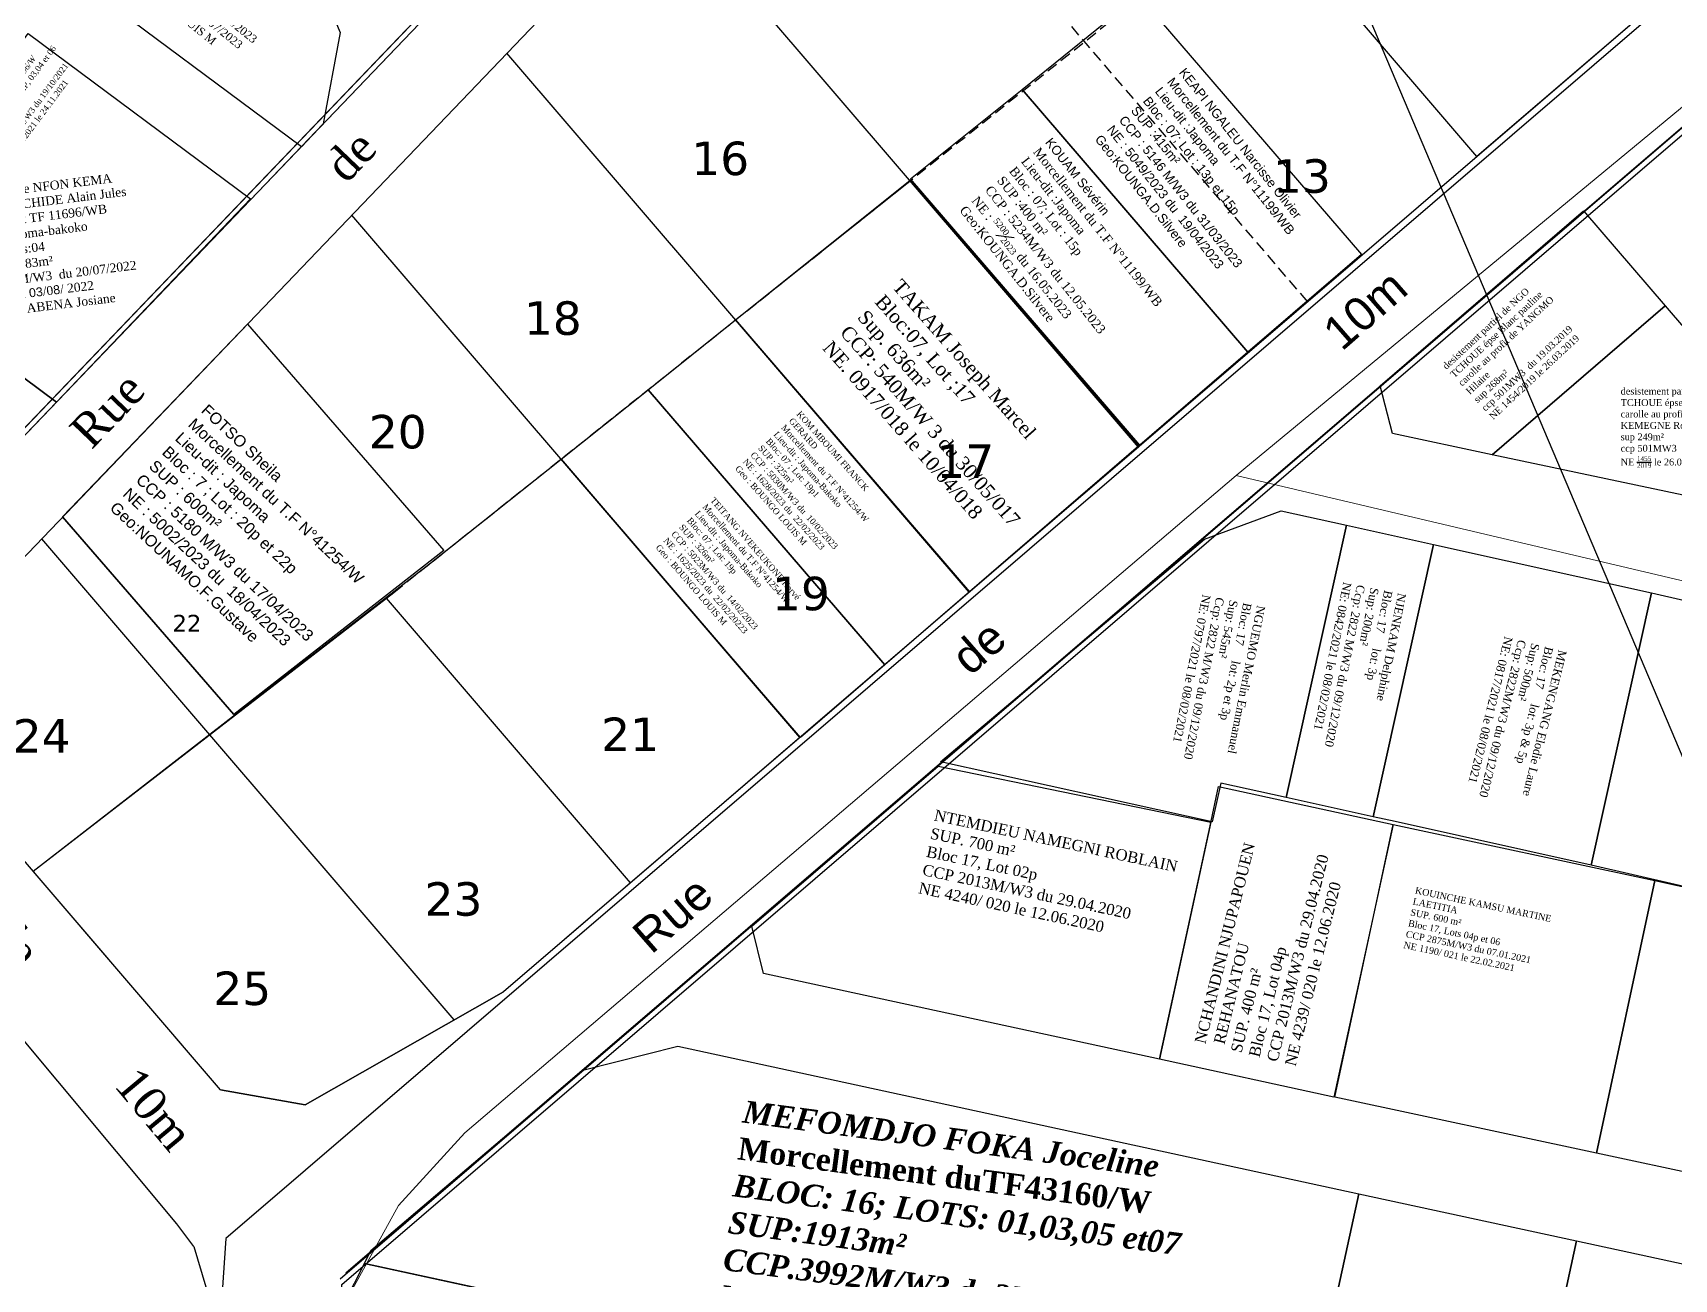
# Model space of a CAD drawing. Header units: millimetres. Extents: x 587399 to 927168, y 438565 to 1444955.
# Drawn here: x 591495.6 to 591642.8, y 444521.5 to 444633.2 of the extents above; entities that cross this region are included whole.
import ezdxf
from ezdxf.enums import TextEntityAlignment as Align

# ---------------------------------------------------------------- set-up
doc = ezdxf.new("R2010")
doc.units = ezdxf.units.MM
doc.header["$LTSCALE"] = 2
doc.linetypes.add('DISCONTINU', pattern=[0.75, 0.5, -0.25])
for name, color, linetype in [('end maj 26 02 2021', 7, 'Continuous'), ('MAJ JAN 2022', 1, 'Continuous'), ('MAJ NOV 2021', 7, 'Continuous')]:
    doc.layers.add(name, color=color, linetype=linetype)
doc.layers.add('MAJ APRES LE 13.01.2023', color=222, linetype='Continuous', lineweight=30)
doc.layers.add('Roads_others', color=24, linetype='Continuous', lineweight=9)
doc.styles.add('Arial 1.0', font='arial.ttf', dxfattribs={"width": 0.99, "height": 0.5})
doc.styles.get("Standard").update_dxf_attribs({"font": 'arial.ttf'})
doc.styles.add('STYLE3', font='tt0012m_.ttf', dxfattribs={"height": 13})
doc.styles.add('Times 1.0', font='times.ttf', dxfattribs={"width": 0.99, "height": 1})
doc.styles.add('Verdana 1.0', font='verdana.ttf', dxfattribs={"width": 0.99, "height": 1})

msp = doc.modelspace()

# ---------------------------------------------------------------- linework, layer by layer
at = {"color": 7}
msp.add_line((591498.269, 444589.795), (591513.629, 444572.087), dxfattribs=at)
at = {"color": 232, "lineweight": 30, "flags": 128}
msp.add_lwpolyline([(589619, 444839), (589665, 444789), (589701, 444534), (591315, 445141), (591436, 445058), (592078, 443543), (591745, 440674), (591661, 440379)], dxfattribs=at)
msp.add_lwpolyline([(589619, 444839), (589665, 444789), (589701, 444534), (591315, 445141), (591436, 445058), (592078, 443543), (591745, 440674), (591661, 440379)], dxfattribs=at)
msp.add_lwpolyline([(589619, 444839), (589665, 444789), (589701, 444534), (591315, 445141), (591436, 445058), (592078, 443543), (591745, 440674), (591661, 440379)], dxfattribs=at)
at = {"color": 7, "flags": 128}
msp.add_lwpolyline([(591728.992, 444691.448), (591721.941, 444691.988), (591523.659, 444521.993)], dxfattribs=at)
at = {"flags": 128}
msp.add_lwpolyline([(591495.169, 444633.151), (591515.121, 444618.306), (591497.72, 444600.084), (591480.24, 444613.098), (591495.169, 444633.151)], dxfattribs=at)
msp.add_lwpolyline([(591495.169, 444633.151), (591515.121, 444618.306), (591497.72, 444600.084), (591480.24, 444613.098), (591495.169, 444633.151)], dxfattribs=at)
for points in [[(591480.24, 444613.098), (591497.721, 444600.085), (591484.728, 444586.534), (591479.535, 444583.906), (591471.819, 444585.441), (591465.274, 444593.072)], [(591514.845, 444607.083), (591532.454, 444586.782), (591513.629, 444572.087), (591498.269, 444589.795)], [(591634.044, 444524.888), (591668.251, 444517.476), (591672.078, 444511.53), (591663.608, 444472.437), (591657.662, 444468.61), (591603.91, 444480.257), (591609.204, 444504.69), (591628.75, 444500.454)]]:
    msp.add_lwpolyline(points, close=True, dxfattribs=at)
at = {"layer": 'end maj 26 02 2021', "color": 7, "linetype": 'ByBlock'}
for p, q in [((591715.432, 444699.578), (591625.105, 444622.105)), ((591616.408, 444601.472), (591721.941, 444691.988)), ((591484.566, 444587.062), (591547.366, 444652.561)), ((591502.13, 444605.381), (591547.366, 444652.561)), ((591489.397, 444580.541), (591552.785, 444646.654)), ((591594.743, 444596.064), (591552.029, 444645.865)), ((591625.105, 444622.105), (591608.568, 444641.385)), ((591642.342, 444636.889), (591537.814, 444547.236)), ((591579.562, 444583.043), (591538.121, 444631.359)), ((591523.159, 444521.493), (591650.487, 444630.702)), ((591564.381, 444570.022), (591524.214, 444616.854)), ((591514.845, 444607.083), (591532.454, 444586.782)), ((591484.566, 444587.062), (591502.13, 444605.381)), ((591560.973, 444553.996), (591601.178, 444588.415)), ((591533.389, 444544.715), (591496.398, 444587.843)), ((591495.62, 444558.03), (591527.971, 444583.036)), ((591549.2, 444557.002), (591527.309, 444582.525)), ((591508.511, 444526.419), (591471.09, 444571.271)), ((591512.435, 444538.426), (591483.53, 444572.127)), ((591520.034, 444537.106), (591537.814, 444547.236)), ((591512.435, 444538.426), (591520.034, 444537.106)), ((591510.05, 444524.378), (591508.511, 444526.419)), ((591510.05, 444524.378), (591512.72, 444515.398))]:
    msp.add_line(p, q, dxfattribs=at)
at = {"layer": 'end maj 26 02 2021', "color": 7, "linetype": 'DISCONTINU'}
for p, q in [((591609.924, 444609.085), (591567.463, 444658.59)), ((591527.971, 444583.036), (591601.3, 444641.471))]:
    msp.add_line(p, q, dxfattribs=at)
at = {"layer": 'end maj 26 02 2021', "color": 7, "linetype": 'ByBlock', "ltscale": 0.0014}
for p, q in [((591547.366, 444652.561), (591484.566, 444587.062)), ((591531.169, 444585.585), (591542.968, 444594.988)), ((591542.968, 444594.988), (591564.381, 444570.023)), ((591523.159, 444521.488), (591601.188, 444588.418)), ((591495.62, 444558.03), (591531.169, 444585.585)), ((591564.381, 444570.023), (591552.936, 444560.207)), ((591552.936, 444560.207), (591537.814, 444547.236)), ((591512.435, 444538.426), (591495.62, 444558.03)), ((591537.814, 444547.236), (591520.034, 444537.106)), ((591520.034, 444537.106), (591512.435, 444538.426))]:
    msp.add_line(p, q, dxfattribs=at)
at = {"layer": 'end maj 26 02 2021', "color": 3, "flags": 128}
msp.add_lwpolyline([(591874.456, 444998.939), (591843.421, 444931.555), (591839.95, 444859.828), (591823.748, 444627.747), (591849.139, 444580.95), (591929.931, 444466.068), (591959.557, 444438.385), (592091.822, 444398.082), (592072.215, 444327.865), (591903.957, 444291.158), (591658.989, 444284.208), (591608.839, 444293.269), (591518.957, 444346.158), (591503.907, 444347.982), (591496.814, 444355.823), (591496.453, 444373.421), (591520.208, 444475.348), (591523.321, 444520.978), (591650.649, 444630.187), (591591.726, 444687.985), (591637.449, 444725.167), (591690.907, 444742.417), (591737.168, 444905.939), (591770.073, 444989.463)], dxfattribs=at)
msp.add_lwpolyline([(591874.456, 444998.939), (591843.421, 444931.555), (591839.95, 444859.828), (591823.748, 444627.747), (591849.139, 444580.95), (591929.931, 444466.068), (591959.557, 444438.385), (592091.822, 444398.082), (592072.215, 444327.865), (591903.957, 444291.158), (591658.989, 444284.208), (591608.839, 444293.269), (591518.957, 444346.158), (591503.907, 444347.982), (591496.814, 444355.823), (591496.453, 444373.421), (591520.208, 444475.348), (591523.321, 444520.978), (591650.649, 444630.187), (591591.726, 444687.985), (591637.449, 444725.167), (591690.907, 444742.417), (591737.168, 444905.939), (591770.073, 444989.463)], dxfattribs=at)
at = {"layer": 'end maj 26 02 2021', "color": 6, "linetype": 'ByBlock', "lineweight": -3, "ltscale": 0.0014, "flags": 128}
msp.add_lwpolyline([(591770.073, 444989.463), (591737.168, 444905.939), (591690.907, 444742.417), (591637.449, 444725.167), (591591.726, 444687.985), (591547.534, 444652.048), (591484.721, 444586.54), (591374.436, 444474.456), (591285.46, 444485.64)], dxfattribs=at)
msp.add_lwpolyline([(591770.073, 444989.463), (591737.168, 444905.939), (591690.907, 444742.417), (591637.449, 444725.167), (591591.726, 444687.985), (591547.534, 444652.048), (591484.721, 444586.54), (591374.436, 444474.456), (591285.46, 444485.64)], dxfattribs=at)
msp.add_lwpolyline([(591770.073, 444989.463), (591737.168, 444905.939), (591690.907, 444742.417), (591637.449, 444725.167), (591591.726, 444687.985), (591547.534, 444652.048), (591484.721, 444586.54), (591374.436, 444474.456), (591285.46, 444485.64)], dxfattribs=at)
msp.add_lwpolyline([(591770.073, 444989.463), (591737.168, 444905.939), (591690.907, 444742.417), (591637.449, 444725.167), (591591.726, 444687.985), (591547.534, 444652.048), (591484.721, 444586.54), (591374.436, 444474.456), (591285.46, 444485.64)], dxfattribs=at)
at = {"layer": 'end maj 26 02 2021', "color": 7, "linetype": 'ByBlock', "ltscale": 0.0014, "flags": 128}
msp.add_lwpolyline([(591466.981, 444569.19), (591484.566, 444587.062), (591547.369, 444652.561), (591591.564, 444688.5)], dxfattribs=at)
msp.add_lwpolyline([(591466.981, 444569.19), (591484.566, 444587.062), (591547.369, 444652.561), (591591.564, 444688.5)], dxfattribs=at)
at = {"layer": 'end maj 26 02 2021', "color": 7, "flags": 128}
msp.add_lwpolyline([(591466.981, 444569.19), (591484.566, 444587.062), (591547.369, 444652.561), (591591.564, 444688.5)], dxfattribs=at)
at = {"layer": 'end maj 26 02 2021', "color": 3, "lineweight": 30, "flags": 128}
msp.add_lwpolyline([(591591.008, 444687.255), (591642.766, 444636.485), (591512.912, 444525.11), (591509.568, 444476.103), (591485.712, 444373.739), (591486.069, 444356.308), (591479.263, 444350.152), (591353.239, 444365.428), (591284.742, 444484.909), (591373.718, 444473.726), (591484.01, 444585.816), (591546.813, 444651.316), (591591.008, 444687.255)], dxfattribs=at)
msp.add_lwpolyline([(591591.008, 444687.255), (591642.766, 444636.485), (591512.912, 444525.11), (591509.568, 444476.103), (591485.712, 444373.739), (591486.069, 444356.308), (591479.263, 444350.152), (591353.239, 444365.428), (591284.742, 444484.909), (591373.718, 444473.726), (591484.01, 444585.816), (591546.813, 444651.316), (591591.008, 444687.255)], dxfattribs=at)
at = {"layer": 'end maj 26 02 2021', "color": 150, "linetype": 'ByBlock', "lineweight": -3, "ltscale": 0.0014, "flags": 128}
for points in [[(591500.153, 444676.493), (591505.095, 444675.894), (591513.077, 444657.036), (591523.149, 444633.241), (591521.65, 444625.039), (591515.126, 444618.237), (591497.692, 444600.056), (591484.728, 444586.535), (591479.535, 444583.906), (591471.819, 444585.442), (591465.275, 444593.073), (591480.24, 444613.098), (591462.618, 444626.268), (591477.584, 444646.294), (591500.153, 444676.493)], [(591500.153, 444676.493), (591505.095, 444675.894), (591513.077, 444657.036), (591523.149, 444633.241), (591521.65, 444625.039), (591515.126, 444618.237), (591497.692, 444600.056), (591484.728, 444586.535), (591479.535, 444583.906), (591471.819, 444585.442), (591465.275, 444593.073), (591480.24, 444613.098), (591462.618, 444626.268), (591477.584, 444646.294), (591500.153, 444676.493)], [(591500.153, 444676.493), (591505.095, 444675.894), (591513.077, 444657.036), (591523.149, 444633.241), (591521.65, 444625.039), (591515.126, 444618.237), (591497.692, 444600.056), (591484.728, 444586.535), (591479.535, 444583.906), (591471.819, 444585.442), (591465.275, 444593.073), (591480.24, 444613.098), (591462.618, 444626.268), (591477.584, 444646.294), (591500.153, 444676.493)], [(591500.153, 444676.493), (591505.095, 444675.894), (591513.077, 444657.036), (591523.149, 444633.241), (591521.65, 444625.039), (591515.126, 444618.237), (591497.692, 444600.056), (591484.728, 444586.535), (591479.535, 444583.906), (591471.819, 444585.442), (591465.275, 444593.073), (591480.24, 444613.098), (591462.618, 444626.268), (591477.584, 444646.294), (591500.153, 444676.493)], [(591617.578, 444562.221), (591641.049, 444557.211), (591635.83, 444532.762), (591612.354, 444537.775)], [(591617.578, 444562.221), (591641.049, 444557.211), (591635.83, 444532.762), (591612.354, 444537.775)], [(591617.578, 444562.221), (591641.049, 444557.211), (591635.83, 444532.762), (591612.354, 444537.775)], [(591617.578, 444562.221), (591641.049, 444557.211), (591635.83, 444532.762), (591612.354, 444537.775)], [(591641.049, 444557.211), (591660.581, 444552.903), (591655.39, 444528.587), (591635.83, 444532.762)]]:
    msp.add_lwpolyline(points, close=True, dxfattribs=at)
at = {"layer": 'end maj 26 02 2021', "color": 150}
for points in [[(591574.25, 444619.96), (591594.76, 444596.13), (591579.6, 444583.08), (591558.62, 444607.46)], [(591574.25, 444619.96), (591594.76, 444596.13), (591579.6, 444583.08), (591558.62, 444607.46)], [(591574.25, 444619.96), (591594.76, 444596.13), (591579.6, 444583.08), (591558.62, 444607.46)], [(591574.25, 444619.96), (591594.76, 444596.13), (591579.6, 444583.08), (591558.62, 444607.46)], [(591607.555, 444590.35), (591613.412, 444589.051), (591607.997, 444564.645), (591602.141, 444565.944), (591601.365, 444562.449), (591577.007, 444567.853), (591600.662, 444587.815)], [(591607.555, 444590.35), (591613.412, 444589.051), (591607.997, 444564.645), (591602.141, 444565.944), (591601.365, 444562.449), (591577.007, 444567.853), (591600.662, 444587.815)], [(591607.555, 444590.35), (591613.412, 444589.051), (591607.997, 444564.645), (591602.141, 444565.944), (591601.365, 444562.449), (591577.007, 444567.853), (591600.662, 444587.815)], [(591607.555, 444590.35), (591613.412, 444589.051), (591607.997, 444564.645), (591602.141, 444565.944), (591601.365, 444562.449), (591577.007, 444567.853), (591600.662, 444587.815)], [(591613.412, 444589.051), (591621.222, 444587.318), (591615.809, 444562.912), (591607.997, 444564.645)], [(591613.412, 444589.051), (591621.222, 444587.318), (591615.809, 444562.912), (591607.997, 444564.645)], [(591613.412, 444589.051), (591621.222, 444587.318), (591615.809, 444562.912), (591607.997, 444564.645)], [(591613.412, 444589.051), (591621.222, 444587.318), (591615.809, 444562.912), (591607.997, 444564.645)], [(591621.222, 444587.318), (591640.748, 444582.987), (591635.333, 444558.58), (591617.761, 444562.479), (591615.809, 444562.912)], [(591621.222, 444587.318), (591640.748, 444582.987), (591635.333, 444558.58), (591617.761, 444562.479), (591615.809, 444562.912)], [(591621.222, 444587.318), (591640.748, 444582.987), (591635.333, 444558.58), (591617.761, 444562.479), (591615.809, 444562.912)], [(591621.222, 444587.318), (591640.748, 444582.987), (591635.333, 444558.58), (591617.761, 444562.479), (591615.809, 444562.912)], [(591640.748, 444582.987), (591656.102, 444579.454), (591650.808, 444555.021), (591635.333, 444558.58)], [(591640.748, 444582.987), (591656.102, 444579.454), (591650.808, 444555.021), (591635.333, 444558.58)], [(591640.748, 444582.987), (591656.102, 444579.454), (591650.808, 444555.021), (591635.333, 444558.58)], [(591640.748, 444582.987), (591656.102, 444579.454), (591650.808, 444555.021), (591635.333, 444558.58)]]:
    msp.add_lwpolyline(points, close=True, dxfattribs=at)
at = {"layer": 'end maj 26 02 2021', "color": 7}
msp.add_lwpolyline([(591574.271, 444619.932), (591594.743, 444596.064), (591579.562, 444583.043), (591558.62, 444607.46)], close=True, dxfattribs=at)
at = {"layer": 'end maj 26 02 2021', "color": 150, "lineweight": -3, "flags": 128}
for points in [[(591634.646, 444617.231), (591641.972, 444608.718), (591626.468, 444595.376), (591617.519, 444597.27), (591616.423, 444601.549)], [(591634.646, 444617.231), (591641.972, 444608.718), (591626.468, 444595.376), (591617.519, 444597.27), (591616.423, 444601.549)], [(591634.646, 444617.231), (591641.972, 444608.718), (591626.468, 444595.376), (591617.519, 444597.27), (591616.423, 444601.549)], [(591634.646, 444617.231), (591641.972, 444608.718), (591626.468, 444595.376), (591617.519, 444597.27), (591616.423, 444601.549)], [(591641.972, 444608.718), (591654.203, 444594.505), (591649.538, 444590.491), (591626.468, 444595.376)], [(591641.972, 444608.718), (591654.203, 444594.505), (591649.538, 444590.491), (591626.468, 444595.376)], [(591641.972, 444608.718), (591654.203, 444594.505), (591649.538, 444590.491), (591626.468, 444595.376)], [(591641.972, 444608.718), (591654.203, 444594.505), (591649.538, 444590.491), (591626.468, 444595.376)], [(591576.773, 444567.444), (591601.251, 444562.429), (591596.647, 444541.177), (591561.113, 444548.877), (591560.065, 444553.117)], [(591576.773, 444567.444), (591601.251, 444562.429), (591596.647, 444541.177), (591561.113, 444548.877), (591560.065, 444553.117)], [(591576.773, 444567.444), (591601.251, 444562.429), (591596.647, 444541.177), (591561.113, 444548.877), (591560.065, 444553.117)], [(591576.773, 444567.444), (591601.251, 444562.429), (591596.647, 444541.177), (591561.113, 444548.877), (591560.065, 444553.117)], [(591601.941, 444565.64), (591617.578, 444562.221), (591612.284, 444537.788), (591596.647, 444541.177), (591601.183, 444562.111)], [(591601.941, 444565.64), (591617.578, 444562.221), (591612.284, 444537.788), (591596.647, 444541.177), (591601.183, 444562.111)], [(591601.941, 444565.64), (591617.578, 444562.221), (591612.284, 444537.788), (591596.647, 444541.177), (591601.183, 444562.111)], [(591601.941, 444565.64), (591617.578, 444562.221), (591612.284, 444537.788), (591596.647, 444541.177), (591601.183, 444562.111)]]:
    msp.add_lwpolyline(points, close=True, dxfattribs=at)
at = {"layer": 'MAJ APRES LE 13.01.2023', "color": 232, "lineweight": 30, "flags": 128}
for points in [[(591513.077, 444657.033), (591523.149, 444633.238), (591521.65, 444625.036), (591519.68, 444622.982), (591499.087, 444638.313)], [(591514.845, 444607.083), (591532.454, 444586.782), (591513.629, 444572.087), (591498.269, 444589.795)], [(591634.044, 444524.888), (591668.251, 444517.476), (591672.078, 444511.53), (591663.608, 444472.437), (591657.662, 444468.61), (591603.91, 444480.257), (591609.204, 444504.69), (591628.75, 444500.454)]]:
    msp.add_lwpolyline(points, close=True, dxfattribs=at)
at = {"layer": 'MAJ APRES LE 13.01.2023', "lineweight": 30, "flags": 128}
for points in [[(591594.765, 444636.587), (591614.76, 444613.338), (591604.568, 444604.568), (591584.313, 444628.117)], [(591584.313, 444628.117), (591584.313, 444628.117), (591604.568, 444604.568), (591594.863, 444596.217), (591574.305, 444620.119)]]:
    msp.add_lwpolyline(points, close=True, dxfattribs=at)
at = {"layer": 'MAJ APRES LE 13.01.2023', "flags": 128}
for points in [[(591558.618, 444607.463), (591579.6, 444583.08), (591571.99, 444576.531), (591550.776, 444601.193)], [(591550.776, 444601.193), (591571.99, 444576.531), (591564.436, 444570.03), (591542.987, 444594.965)]]:
    msp.add_lwpolyline(points, close=True, dxfattribs=at)
at = {"layer": 'MAJ JAN 2022', "flags": 128}
for points in [[(591553.444, 444542.352), (591614.498, 444529.123), (591609.204, 444504.69), (591525.333, 444522.863), (591525.92, 444524.024), (591544.909, 444540.211)], [(591553.444, 444542.352), (591614.498, 444529.123), (591609.204, 444504.69), (591525.333, 444522.863), (591525.92, 444524.024), (591544.909, 444540.211)], [(591614.498, 444529.123), (591634.044, 444524.888), (591628.75, 444500.454), (591609.204, 444504.69)], [(591614.498, 444529.123), (591634.044, 444524.888), (591628.75, 444500.454), (591609.204, 444504.69)], [(591525.333, 444522.863), (591546.655, 444518.243), (591541.361, 444493.81), (591525.403, 444497.267), (591520.873, 444503.313), (591521.763, 444515.802)], [(591525.333, 444522.863), (591546.655, 444518.243), (591541.361, 444493.81), (591525.403, 444497.267), (591520.873, 444503.313), (591521.763, 444515.802)]]:
    msp.add_lwpolyline(points, close=True, dxfattribs=at)
at = {"layer": 'MAJ NOV 2021', "flags": 128}
msp.add_lwpolyline([(591513.077, 444657.036), (591523.148, 444633.241), (591521.65, 444625.039), (591515.125, 444618.237), (591497.692, 444600.055), (591484.728, 444586.534), (591479.535, 444583.905), (591471.819, 444585.441), (591465.274, 444593.072), (591480.24, 444613.098), (591462.618, 444626.267), (591477.583, 444646.293), (591485.382, 444656.728), (591503.004, 444643.558)], close=True, dxfattribs=at)
msp.add_lwpolyline([(591513.077, 444657.036), (591523.148, 444633.241), (591521.65, 444625.039), (591515.125, 444618.237), (591497.692, 444600.055), (591484.728, 444586.534), (591479.535, 444583.905), (591471.819, 444585.441), (591465.274, 444593.072), (591480.24, 444613.098), (591462.618, 444626.267), (591477.583, 444646.293), (591485.382, 444656.728), (591503.004, 444643.558)], close=True, dxfattribs=at)
at = {"layer": 'Roads_others'}
for points in [[(591524.074, 444520.229), (591528.385, 444528.071), (591534.34, 444534.589), (591603.498, 444593.514), (591656.762, 444637.499), (591713.285, 444686.805), (591716.328, 444696.492), (591717, 444701.743), (591715.927, 444730.728), (591717.645, 444799.943), (591718.376, 444812.215), (591720.294, 444825.969), (591726.08, 444845.939), (591727.562, 444851.048), (591730.22, 444867.832), (591731.784, 444879.993), (591734.064, 444897.86), (591735.247, 444903.333), (591739.709, 444914.581), (591743.719, 444922.865), (591752.19, 444933.817), (591756.656, 444941.361), (591767.938, 444970.955)], [(591695.543, 444567.728), (591688.017, 444573.591), (591603.498, 444593.514)]]:
    msp.add_lwpolyline(points, dxfattribs=at)

# ---------------------------------------------------------------- texts
at = {"insert": (591487.877, 444618.774), "char_height": 0.8, "attachment_point": 1, "rotation": 6.95516}
msp.add_mtext_dynamic_manual_height_columns('{\\fTimes New Roman|b0|i0|c186|p18;\\C1;Désistement\\C256; de NFON KEMA }\\P{\\fTimes New Roman|b0|i0|c186|p18;au profit de TCHIDE Alain Jules\\P\\C1;Morcellement TF 11696/WB\\P\\C256;Lieu-dit :Japoma-bakoko\\PBloc:19; Lots:04\\PSuperficie: 583m²\\PCCP: 4506M/W3  du 20/07/2022\\PNE:}9455{\\fTimes New Roman|b0|i0|c186|p18; du }03{\\fTimes New Roman|b0|i0|c186|p18;/0}8{\\fTimes New Roman|b0|i0|c186|p18;/ 2022\\PGéomètres: ABENA Josiane}', width=38.63325, gutter_width=12.5, heights=[0], dxfattribs=at)
at = {"layer": 'end maj 26 02 2021', "color": 7, "linetype": 'ByBlock', "style": 'Times 1.0', "width": 0.99}
for s, rotation, p in [('Rue                       de                 8m', 46.22422, (591522.33, 444618.161)), ('Rue          de            10m', 309.7791, (591493.788, 444549.646))]:
    msp.add_text(s, height=3, rotation=rotation, dxfattribs=at).set_placement(p, align=Align.CENTER)
at = {"layer": 'end maj 26 02 2021', "color": 7, "linetype": 'ByBlock', "style": 'Verdana 1.0', "width": 0.99}
for s, height, p in [('16', 3, (591557.245, 444621.943)), ('13', 3, (591609.413, 444620.359)), ('18', 3, (591542.229, 444607.622)), ('20', 3, (591528.322, 444597.44)), ('17', 3, (591579.222, 444594.8)), ('19', 3, (591564.48, 444582.934)), ('22', 1.5, (591509.416, 444580.284)), ('24', 3, (591496.389, 444570.195)), ('21', 3, (591549.163, 444570.338)), ('23', 3, (591533.324, 444555.549)), ('25', 3, (591514.381, 444547.542))]:
    msp.add_text(s, height=height, dxfattribs=at).set_placement(p, align=Align.MIDDLE)
at = {"layer": 'end maj 26 02 2021', "color": 7, "linetype": 'ByBlock', "style": 'Arial 1.0'}
msp.add_text('Rue                          de                                  10m', height=3, rotation=41.1278, dxfattribs=at).set_placement((591551.059, 444550.511))
at = {"layer": 'end maj 26 02 2021', "attachment_point": 1}
for s, width, heights, insert, char_height, rotation in [('{\\fTimes New Roman|b0|i0|c0|p18;TAKAM Joseph Marcel\\PBloc:07, Lot ;17\\PSup. 636m²\\PCCP: 540M/W 3 du 30/05/017\\PNE. 0917/018 le 10/04/018}', 108.2432, [34.673], (591573.537, 444611.234), 1.25, 311.40855), ('{\\fTimes New Roman|b0|i0|c0|p18;TAKAM Joseph Marcel\\PBloc:07, Lot ;17\\PSup. 636m²\\PCCP: 540M/W 3 du 30/05/017\\PNE. 0917/018 le 10/04/018}', 108.2432, [34.673], (591573.537, 444611.234), 1.25, 311.40855), ('{\\fTimes New Roman|b0|i0|c0|p18;TAKAM Joseph Marcel\\PBloc:07, Lot ;17\\PSup. 636m²\\PCCP: 540M/W 3 du 30/05/017\\PNE. 0917/018 le 10/04/018}', 108.2432, [34.673], (591573.537, 444611.234), 1.25, 311.40855), ('{\\fTimes New Roman|b0|i0|c0|p18;TAKAM Joseph Marcel\\PBloc:07, Lot ;17\\PSup. 636m²\\PCCP: 540M/W 3 du 30/05/017\\PNE. 0917/018 le 10/04/018}', 108.2432, [34.673], (591573.537, 444611.234), 1.25, 311.40855), ('{\\fTimes New Roman|b0|i0|c0|p18;NJENKAM Delphine\\PBloc: 17     lot: 3p \\PSup: 200m²\\PCcp: 2822 M/W3 du 09/12/2020\\PNE: 0842/2021 le 08/02/2021}', 94.60753, [49.279], (591618.763, 444582.877), 0.75, 258.70781), ('{\\fTimes New Roman|b0|i0|c0|p18;NJENKAM Delphine\\PBloc: 17     lot: 3p \\PSup: 200m²\\PCcp: 2822 M/W3 du 09/12/2020\\PNE: 0842/2021 le 08/02/2021}', 94.60753, [49.279], (591618.763, 444582.877), 0.75, 258.70781), ('{\\fTimes New Roman|b0|i0|c0|p18;NJENKAM Delphine\\PBloc: 17     lot: 3p \\PSup: 200m²\\PCcp: 2822 M/W3 du 09/12/2020\\PNE: 0842/2021 le 08/02/2021}', 94.60753, [49.279], (591618.763, 444582.877), 0.75, 258.70781), ('{\\fTimes New Roman|b0|i0|c0|p18;NJENKAM Delphine\\PBloc: 17     lot: 3p \\PSup: 200m²\\PCcp: 2822 M/W3 du 09/12/2020\\PNE: 0842/2021 le 08/02/2021}', 94.60753, [49.279], (591618.763, 444582.877), 0.75, 258.70781), ('{\\fTimes New Roman|b0|i0|c0|p18;NGUEMO Merlin Emmanuel\\PBloc: 17     lot: 2p et 3p \\PSup: 545m²\\PCcp: 2822 M/W3 du 09/12/2020\\PNE: 0797/2021 le 08/02/2021}', 94.60753, [49.279], (591606.125, 444581.761), 0.75, 258.70781), ('{\\fTimes New Roman|b0|i0|c0|p18;NGUEMO Merlin Emmanuel\\PBloc: 17     lot: 2p et 3p \\PSup: 545m²\\PCcp: 2822 M/W3 du 09/12/2020\\PNE: 0797/2021 le 08/02/2021}', 94.60753, [49.279], (591606.125, 444581.761), 0.75, 258.70781), ('{\\fTimes New Roman|b0|i0|c0|p18;NGUEMO Merlin Emmanuel\\PBloc: 17     lot: 2p et 3p \\PSup: 545m²\\PCcp: 2822 M/W3 du 09/12/2020\\PNE: 0797/2021 le 08/02/2021}', 94.60753, [49.279], (591606.125, 444581.761), 0.75, 258.70781), ('{\\fTimes New Roman|b0|i0|c0|p18;NGUEMO Merlin Emmanuel\\PBloc: 17     lot: 2p et 3p \\PSup: 545m²\\PCcp: 2822 M/W3 du 09/12/2020\\PNE: 0797/2021 le 08/02/2021}', 94.60753, [49.279], (591606.125, 444581.761), 0.75, 258.70781), ('{\\fTimes New Roman|b0|i0|c0|p18;MEKENGANG Elodie Laure\\PBloc: 17     lot: 3p & 5p\\PSup: 500m²\\PCcp: 2822M/W3 du 09/12/2020\\PNE: 0817/2021 le 08/02/2021}', 94.60753, [49.279], (591633.169, 444577.752), 0.75, 256.04505), ('{\\fTimes New Roman|b0|i0|c0|p18;MEKENGANG Elodie Laure\\PBloc: 17     lot: 3p & 5p\\PSup: 500m²\\PCcp: 2822M/W3 du 09/12/2020\\PNE: 0817/2021 le 08/02/2021}', 94.60753, [49.279], (591633.169, 444577.752), 0.75, 256.04505), ('{\\fTimes New Roman|b0|i0|c0|p18;MEKENGANG Elodie Laure\\PBloc: 17     lot: 3p & 5p\\PSup: 500m²\\PCcp: 2822M/W3 du 09/12/2020\\PNE: 0817/2021 le 08/02/2021}', 94.60753, [49.279], (591633.169, 444577.752), 0.75, 256.04505), ('{\\fTimes New Roman|b0|i0|c0|p18;MEKENGANG Elodie Laure\\PBloc: 17     lot: 3p & 5p\\PSup: 500m²\\PCcp: 2822M/W3 du 09/12/2020\\PNE: 0817/2021 le 08/02/2021}', 94.60753, [49.279], (591633.169, 444577.752), 0.75, 256.04505)]:
    msp.add_mtext_dynamic_manual_height_columns(s, width=width, gutter_width=12.5, heights=heights, dxfattribs=dict(at, insert=insert, char_height=char_height, rotation=rotation))
at = {"layer": 'end maj 26 02 2021', "color": 150, "linetype": 'ByBlock', "lineweight": -3, "ltscale": 0.0014, "attachment_point": 1, "style": 'Times 1.0'}
for s, insert, char_height, width, rotation in [('\\A1;desistement partiel de NGO TCHOUE épse Blanc pauline carolle au profit de YANGMO Hilaire\\Psup 268m²\\Pccp 501MW3  du 19.03.2019 \\PNE 1454/2019 le 26.03.2019', (591621.948, 444603.421), 0.6144, 12.32517, 42.9994), ('\\A1;desistement partiel de NGO TCHOUE épse Blanc pauline carolle au profit de YANGMO Hilaire\\Psup 268m²\\Pccp 501MW3  du 19.03.2019 \\PNE 1454/2019 le 26.03.2019', (591621.948, 444603.421), 0.6144, 12.32517, 42.9994), ('\\A1;desistement partiel de NGO TCHOUE épse Blanc pauline carolle au profit de YANGMO Hilaire\\Psup 268m²\\Pccp 501MW3  du 19.03.2019 \\PNE 1454/2019 le 26.03.2019', (591621.948, 444603.421), 0.6144, 12.32517, 42.9994), ('\\A1;desistement partiel de NGO TCHOUE épse Blanc pauline carolle au profit de YANGMO Hilaire\\Psup 268m²\\Pccp 501MW3  du 19.03.2019 \\PNE 1454/2019 le 26.03.2019', (591621.948, 444603.421), 0.6144, 12.32517, 42.9994), ('{\\C256;NTEMDIEU NAMEGNI ROBLAIN\\PSUP. 700 m²\\PBloc 17, Lot 02p\\PCCP 2013M/W3 du 29.04.2020\\PNE 4240/ 020 le 12.06.2020}', (591576.568, 444563.574), 1, 78.91599, 347.95209), ('{\\C256;NTEMDIEU NAMEGNI ROBLAIN\\PSUP. 700 m²\\PBloc 17, Lot 02p\\PCCP 2013M/W3 du 29.04.2020\\PNE 4240/ 020 le 12.06.2020}', (591576.568, 444563.574), 1, 78.91599, 347.95209), ('{\\C256;NTEMDIEU NAMEGNI ROBLAIN\\PSUP. 700 m²\\PBloc 17, Lot 02p\\PCCP 2013M/W3 du 29.04.2020\\PNE 4240/ 020 le 12.06.2020}', (591576.568, 444563.574), 1, 78.91599, 347.95209), ('{\\C256;NTEMDIEU NAMEGNI ROBLAIN\\PSUP. 700 m²\\PBloc 17, Lot 02p\\PCCP 2013M/W3 du 29.04.2020\\PNE 4240/ 020 le 12.06.2020}', (591576.568, 444563.574), 1, 78.91599, 347.95209), ('{\\C256;N\\fTimes New Roman|b0|i0|c186|p18;CHANDINI NJUPAPOUEN\\P REHANATOU\\PSUP. \\fTimes New Roman|b0|i0|c0|p18;4\\fTimes New Roman|b0|i0|c186|p18;00 m²\\PBloc 17, Lot 0\\fTimes New Roman|b0|i0|c0|p18;4\\fTimes New Roman|b0|i0|c186|p18;p\\PCCP 2013M/W3 du 29.04.2020\\PNE 42\\fTimes New Roman|b0|i0|c0|p18;39\\fTimes New Roman|b0|i0|c186|p18;/ 020 le 12.06.2020}', (591599.772, 444542.741), 1, 78.91599, 76.03273), ('{\\C256;N\\fTimes New Roman|b0|i0|c186|p18;CHANDINI NJUPAPOUEN\\P REHANATOU\\PSUP. \\fTimes New Roman|b0|i0|c0|p18;4\\fTimes New Roman|b0|i0|c186|p18;00 m²\\PBloc 17, Lot 0\\fTimes New Roman|b0|i0|c0|p18;4\\fTimes New Roman|b0|i0|c186|p18;p\\PCCP 2013M/W3 du 29.04.2020\\PNE 42\\fTimes New Roman|b0|i0|c0|p18;39\\fTimes New Roman|b0|i0|c186|p18;/ 020 le 12.06.2020}', (591599.772, 444542.741), 1, 78.91599, 76.03273), ('{\\C256;N\\fTimes New Roman|b0|i0|c186|p18;CHANDINI NJUPAPOUEN\\P REHANATOU\\PSUP. \\fTimes New Roman|b0|i0|c0|p18;4\\fTimes New Roman|b0|i0|c186|p18;00 m²\\PBloc 17, Lot 0\\fTimes New Roman|b0|i0|c0|p18;4\\fTimes New Roman|b0|i0|c186|p18;p\\PCCP 2013M/W3 du 29.04.2020\\PNE 42\\fTimes New Roman|b0|i0|c0|p18;39\\fTimes New Roman|b0|i0|c186|p18;/ 020 le 12.06.2020}', (591599.772, 444542.741), 1, 78.91599, 76.03273), ('{\\C256;N\\fTimes New Roman|b0|i0|c186|p18;CHANDINI NJUPAPOUEN\\P REHANATOU\\PSUP. \\fTimes New Roman|b0|i0|c0|p18;4\\fTimes New Roman|b0|i0|c186|p18;00 m²\\PBloc 17, Lot 0\\fTimes New Roman|b0|i0|c0|p18;4\\fTimes New Roman|b0|i0|c186|p18;p\\PCCP 2013M/W3 du 29.04.2020\\PNE 42\\fTimes New Roman|b0|i0|c0|p18;39\\fTimes New Roman|b0|i0|c186|p18;/ 020 le 12.06.2020}', (591599.772, 444542.741), 1, 78.91599, 76.03273), ('{\\C256;KOUINCHE KAMSU MARTINE LAETITIA \\P\\fTimes New Roman|b0|i0|c186|p18;SUP. \\fTimes New Roman|b0|i0|c0|p18;600\\fTimes New Roman|b0|i0|c186|p18; m²\\PBloc 17, Lot\\fTimes New Roman|b0|i0|c0|p18;s 04p et 06\\P\\fTimes New Roman|b0|i0|c186|p18;CCP \\fTimes New Roman|b0|i0|c0|p18;2875\\fTimes New Roman|b0|i0|c186|p18;M/W3 du \\fTimes New Roman|b0|i0|c0|p18;07.01.2021\\P\\fTimes New Roman|b0|i0|c186|p18;NE 11\\fTimes New Roman|b0|i0|c0|p18;90\\fTimes New Roman|b0|i0|c186|p18;/ 021 le 22.02.2021}', (591619.634, 444556.633), 0.6, 14.36304, 348.10032), ('{\\C256;KOUINCHE KAMSU MARTINE LAETITIA \\P\\fTimes New Roman|b0|i0|c186|p18;SUP. \\fTimes New Roman|b0|i0|c0|p18;600\\fTimes New Roman|b0|i0|c186|p18; m²\\PBloc 17, Lot\\fTimes New Roman|b0|i0|c0|p18;s 04p et 06\\P\\fTimes New Roman|b0|i0|c186|p18;CCP \\fTimes New Roman|b0|i0|c0|p18;2875\\fTimes New Roman|b0|i0|c186|p18;M/W3 du \\fTimes New Roman|b0|i0|c0|p18;07.01.2021\\P\\fTimes New Roman|b0|i0|c186|p18;NE 11\\fTimes New Roman|b0|i0|c0|p18;90\\fTimes New Roman|b0|i0|c186|p18;/ 021 le 22.02.2021}', (591619.634, 444556.633), 0.6, 14.36304, 348.10032), ('{\\C256;KOUINCHE KAMSU MARTINE LAETITIA \\P\\fTimes New Roman|b0|i0|c186|p18;SUP. \\fTimes New Roman|b0|i0|c0|p18;600\\fTimes New Roman|b0|i0|c186|p18; m²\\PBloc 17, Lot\\fTimes New Roman|b0|i0|c0|p18;s 04p et 06\\P\\fTimes New Roman|b0|i0|c186|p18;CCP \\fTimes New Roman|b0|i0|c0|p18;2875\\fTimes New Roman|b0|i0|c186|p18;M/W3 du \\fTimes New Roman|b0|i0|c0|p18;07.01.2021\\P\\fTimes New Roman|b0|i0|c186|p18;NE 11\\fTimes New Roman|b0|i0|c0|p18;90\\fTimes New Roman|b0|i0|c186|p18;/ 021 le 22.02.2021}', (591619.634, 444556.633), 0.6, 14.36304, 348.10032), ('{\\C256;KOUINCHE KAMSU MARTINE LAETITIA \\P\\fTimes New Roman|b0|i0|c186|p18;SUP. \\fTimes New Roman|b0|i0|c0|p18;600\\fTimes New Roman|b0|i0|c186|p18; m²\\PBloc 17, Lot\\fTimes New Roman|b0|i0|c0|p18;s 04p et 06\\P\\fTimes New Roman|b0|i0|c186|p18;CCP \\fTimes New Roman|b0|i0|c0|p18;2875\\fTimes New Roman|b0|i0|c186|p18;M/W3 du \\fTimes New Roman|b0|i0|c0|p18;07.01.2021\\P\\fTimes New Roman|b0|i0|c186|p18;NE 11\\fTimes New Roman|b0|i0|c0|p18;90\\fTimes New Roman|b0|i0|c186|p18;/ 021 le 22.02.2021}', (591619.634, 444556.633), 0.6, 14.36304, 348.10032)]:
    msp.add_mtext(s, dxfattribs=dict(at, insert=insert, char_height=char_height, width=width, rotation=rotation))
at = {"layer": 'end maj 26 02 2021', "color": 150, "linetype": 'ByBlock', "lineweight": -3, "ltscale": 0.0014, "insert": (591637.994, 444601.381), "char_height": 0.614395, "width": 12.32517, "attachment_point": 1, "style": 'Times 1.0'}
msp.add_mtext('\\A1;desistement partiel de NGO TCHOUE épse Blanc pauline carolle au profit de YOUMBI KEMEGNE Rosy berline\\Psup 249m²\\Pccp 501MW3  du 19.03.2019 \\PNE {\\H0.7x;\\S1455/2019;} le 26.03.2019', dxfattribs=at)
msp.add_mtext('\\A1;desistement partiel de NGO TCHOUE épse Blanc pauline carolle au profit de YOUMBI KEMEGNE Rosy berline\\Psup 249m²\\Pccp 501MW3  du 19.03.2019 \\PNE {\\H0.7x;\\S1455/2019;} le 26.03.2019', dxfattribs=at)
msp.add_mtext('\\A1;desistement partiel de NGO TCHOUE épse Blanc pauline carolle au profit de YOUMBI KEMEGNE Rosy berline\\Psup 249m²\\Pccp 501MW3  du 19.03.2019 \\PNE {\\H0.7x;\\S1455/2019;} le 26.03.2019', dxfattribs=at)
msp.add_mtext('\\A1;desistement partiel de NGO TCHOUE épse Blanc pauline carolle au profit de YOUMBI KEMEGNE Rosy berline\\Psup 249m²\\Pccp 501MW3  du 19.03.2019 \\PNE {\\H0.7x;\\S1455/2019;} le 26.03.2019', dxfattribs=at)
at = {"layer": 'MAJ APRES LE 13.01.2023', "color": 232, "lineweight": 30, "attachment_point": 1}
for s, insert, char_height, width, rotation in [('{\\fTimes New Roman|b0|i0|c0|p18;DICKY NDOUMBE Epse MBANGUE   \\P\\C1;Morcellement du T.F N°11696/WB     \\P\\C256;Lieu-dit : Japoma\\PBloc: 19 ; Lot: 2p\\PSUP : 400m²\\PCCP : 5257M/W3 du  26/05/2023\\PNE : 7838/2023 du  07/ 07/2023\\P\\C1;Geo : BOUNGO LOUIS M}', (591507.997, 444646.756), 0.7228, 20.27465, 321.26868), ('{\\C7;FOTSO Sheila}\\P{\\C1;Morcellement du T.F N°41254/W     \\P\\C7;Lieu-dit : Japoma\\PBloc : 7 ; Lot : 20p et 22p\\PSUP : 600m²\\PCCP : 5180 M/W3 du 17/04/2023\\PNE : 5002/2023 du  18/04/2023\\C256;\\P\\C1;Geo:NOUNAMO.F.Gustave}', (591511.318, 444599.991), 1.02644, 22.03386, 316.8644)]:
    msp.add_mtext(s, dxfattribs=dict(at, insert=insert, char_height=char_height, width=width, rotation=rotation))
at = {"layer": 'MAJ APRES LE 13.01.2023', "lineweight": 30, "width": 17.72123, "attachment_point": 1, "rotation": 308.43279}
for s, insert, char_height in [('{\\C7;KEAPI NGALEU Narcisse Olivier}\\P{\\C1;Morcellement du T.F N°11199/WB     \\P\\C7;Lieu-dit :Japoma                 \\PBloc : 07; Lot : 13p et 15p\\PSUP :415m²\\PCCP : 5146 M/W3 du 31/03/2023\\PNE : 5049/2023 du  19/04/2023\\P\\C1;Geo:KOUNGA.D.Silvere}', (591598.985, 444630.143), 0.82553), ('\\A1;{\\C7;KOUAM Sévérin\\fTimes New Roman|b0|i0|c186|p18;\\C232;\\P\\C1;Morcellement du T.F N°11199/WB     \\P\\C7;Lieu-dit :Japoma                 \\PBloc : 07; Lot : 15p\\PSUP :4\\fTimes New Roman|b0|i0|c0|p18;00 \\fTimes New Roman|b0|i0|c186|p18;m²\\PCCP : \\fTimes New Roman|b0|i0|c0|p18;5234M/W3 du 12.05.2023\\P\\fTimes New Roman|b0|i0|c186|p18;NE : \\fTimes New Roman|b0|i0|c0|p18;\\H0.7x;\\S5200#2023;\\H1.429x; du 16.05.2023\\P\\fTimes New Roman|b0|i0|c186|p18;\\C1;Geo:KOUNGA.D.Silvere}', (591586.982, 444623.876), 0.825535)]:
    msp.add_mtext(s, dxfattribs=dict(at, insert=insert, char_height=char_height))
at = {"layer": 'MAJ APRES LE 13.01.2023', "attachment_point": 1}
for s, insert, char_height, width, rotation in [('{\\fTimes New Roman|b0|i0|c0|p18;KOM MBOUMI FRANCK GERARD  \\P\\C1;Morcellement du T.F N°41254/W     \\P\\C256;Lieu-dit : Japoma-Bakoko\\PBloc: 07 ; Lot: 19p1\\PSUP : 325m²\\PCCP : 5030M/W3 du  10/02/2023\\PNE : 1628/2023 du  22/02/2023\\P\\C1;Geo : BOUNGO LOUIS M}', (591564.462, 444599.358), 0.55249, 11.71393, 311.59863), ('{\\fTimes New Roman|b0|i0|c0|p18;TEITANG NVEKEUKONE Hervé     \\P\\C1;Morcellement du T.F N°41254/W     \\P\\C256;Lieu-dit : Japoma-Bakoko\\PBloc: 07 ; Lot: 19p\\PSUP : 326m²\\PCCP : 5023M/W3 du  14/02/2023\\PNE : 1625/2023 du  22/02/20223\\P\\C1;Geo : BOUNGO LOUIS M}', (591556.732, 444591.629), 0.55462, 12.5889, 310.85734)]:
    msp.add_mtext(s, dxfattribs=dict(at, insert=insert, char_height=char_height, width=width, rotation=rotation))
at = {"layer": 'MAJ JAN 2022', "insert": (591559.43, 444537.5), "char_height": 2, "width": 48.74166, "attachment_point": 1, "rotation": 352.46247}
msp.add_mtext('{\\fTimes New Roman|b1|i1|c0|p18;MEFOMDJO FOKA Joceline\\P\\fTimes New Roman|b1|i0|c0|p18;\\C1;Morcellement duTF43160/W\\P\\fTimes New Roman|b1|i1|c0|p18;\\C256;BLOC: 16; LOTS: 01,03,05 et07 \\PSUP:1913m²\\PCCP.3992M/W3 du27/12/2021\\PNE.0133/2022 du 12/01/2022 }', dxfattribs=at)
msp.add_mtext('{\\fTimes New Roman|b1|i1|c0|p18;MEFOMDJO FOKA Joceline\\P\\fTimes New Roman|b1|i0|c0|p18;\\C1;Morcellement duTF43160/W\\P\\fTimes New Roman|b1|i1|c0|p18;\\C256;BLOC: 16; LOTS: 01,03,05 et07 \\PSUP:1913m²\\PCCP.3992M/W3 du27/12/2021\\PNE.0133/2022 du 12/01/2022 }', dxfattribs=at)
at = {"layer": 'MAJ NOV 2021', "insert": (591488.978, 444623.996), "char_height": 0.5408, "width": 11.28695, "attachment_point": 1, "rotation": 53.21689, "style": 'STYLE3'}
msp.add_mtext('\\A1;{\\fTimes New Roman|b0|i0|c0|p18;NFON KEMA Henri\\P\\fTimes New Roman|b0|i1|c0|p18;\\C1;Morcellement du TF11696/W\\C256;\\P\\fTimes New Roman|b0|i0|c0|p18;Bloc:19 Lots: 01P,02P, 03,04 et 06\\PSup: 2498 m²\\PCCP: 3749 M/W3 du 19/10/2021\\PNE: 9208/2021 le 24.11.2021}', dxfattribs=at)

doc.saveas('drawing.dxf')
